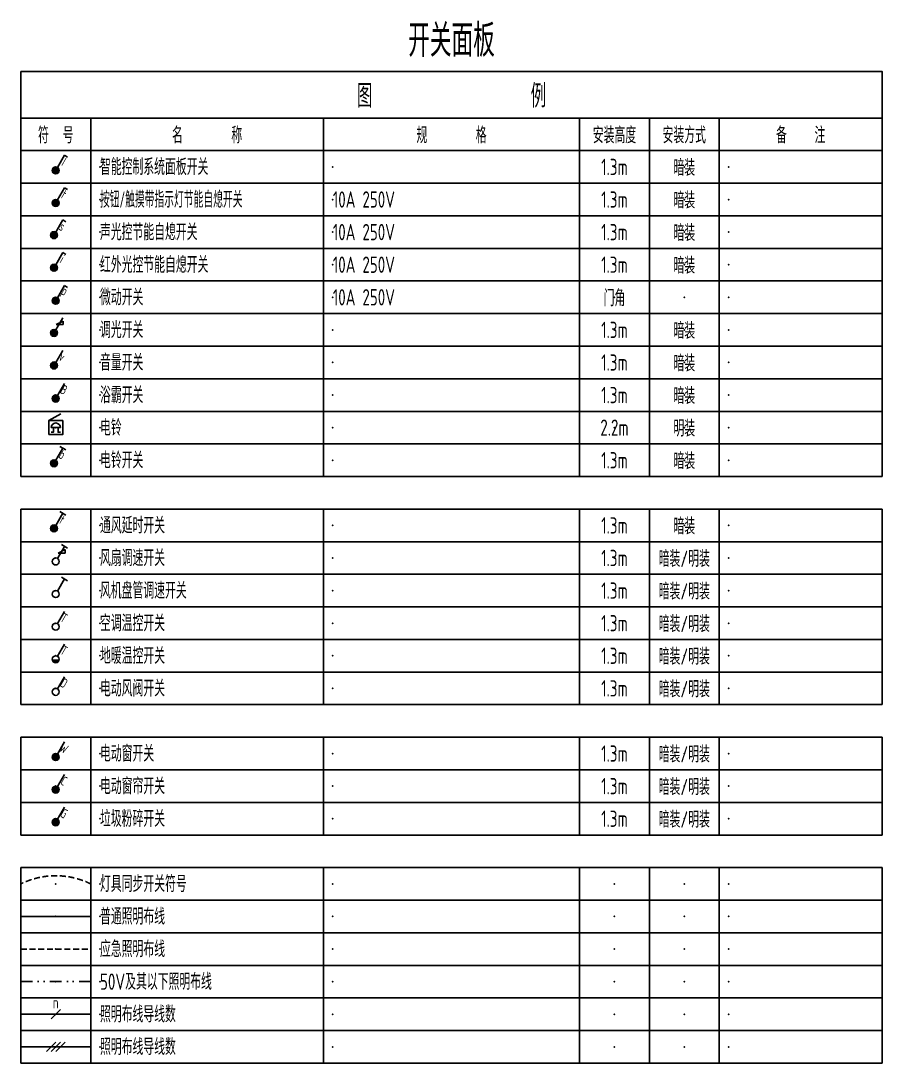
# Model space of a CAD drawing. Header units: millimetres. Extents: x -1040173 to 349982, y -145921 to 298175.
# Drawn here: x -566118 to -547618, y -14586 to 7802 of the extents above; entities that cross this region are included whole.
import ezdxf
from ezdxf.enums import TextEntityAlignment as Align

# ---------------------------------------------------------------- set-up
doc = ezdxf.new("R2010")
doc.units = ezdxf.units.MM
doc.header["$LTSCALE"] = 500
doc.header["$MEASUREMENT"] = 0
doc.linetypes.add('DIVIDE', pattern=[1.25, 0.5, -0.25, 0, -0.25, 0, -0.25])
doc.linetypes.add('HIDDEN', pattern=[0.375, 0.25, -0.125])
doc.layers.get('0').update_dxf_attribs({"color": 255, "linetype": 'CONTINUOUS'})
for name, color, linetype in [('E-LITE-CATE', 2, 'HIDDEN'), ('E-LITE-DEVC', 3, 'CONTINUOUS'), ('E-LITE-DIMS', 6, 'CONTINUOUS'), ('E-LITE-WIRE', 4, 'CONTINUOUS'), ('E-LITE-WIRE-LV', 4, 'DIVIDE'), ('E-LITE-WIRE2', 4, 'HIDDEN'), ('E-UNIV-DIAG', 2, 'CONTINUOUS'), ('E-UNIV-EL', 140, 'CONTINUOUS'), ('E-UNIV-NOTE', 6, 'CONTINUOUS')]:
    doc.layers.add(name, color=color, linetype=linetype)
doc.styles.add('TH-STYLE3', font='tssdeng.shx', dxfattribs={"width": 0.7, "bigfont": 'tssdchn.shx'})

# ---------------------------------------------------------------- blocks, each defined once
blk = doc.blocks.new('E-BKTS2')
for p, q in [((0, 0), (185, 0)), ((0, -7), (0, 0)), ((185, 0), (185, -7)), ((185, -7), (0, -7))]:
    blk.add_line(p, q)
at = {"linetype": 'Continuous'}
for p, q in [((15, 0), (15, -7)), ((65, 0), (65, -7)), ((120, 0), (120, -7)), ((135, 0), (135, -7)), ((150, 0), (150, -7))]:
    blk.add_line(p, q, dxfattribs=at)
for p in [(7.5, -3.5), (17, -3.5), (67, -3.5), (127.5, -3.5), (142.5, -3.5), (152, -3.5)]:
    blk.add_point(p, dxfattribs=at)
blk = doc.blocks.new('E-BSW013-1')
for p, q in [((0.38, 1.4), (1.87, 4)), ((0.5, 2.54), (2, 3.29)), ((2, 2.54), (0.5, 2.54)), ((2, 3.29), (2, 2.54))]:
    blk.add_line(p, q)
at = {"const_width": 0.75}
blk.add_lwpolyline([(-0.38, 0.75, 1), (0.38, 0.75, 1)], format="xyb", close=True, dxfattribs=at)
blk.add_circle((0, 0.75), 0.75)
blk = doc.blocks.new('E-BSW014')
for p, q in [((0.38, 1.4), (1.88, 4)), ((0.5, 2.54), (2, 3.29)), ((2, 2.54), (0.5, 2.54)), ((1.23, 4.37), (2.52, 3.62)), ((2, 3.29), (2, 2.54))]:
    blk.add_line(p, q)
blk.add_circle((0, 0.75), 0.75)
blk = doc.blocks.new('E-BKTS1')
blk.add_line((0, -10), (185, -10))
at = {"linetype": 'Continuous'}
for p, q in [((15, -10), (15, -17)), ((65, -10), (65, -17)), ((120, -10), (120, -17)), ((135, -10), (135, -17)), ((150, -10), (150, -17))]:
    blk.add_line(p, q, dxfattribs=at)
blk.add_lwpolyline([(0, 0), (185, 0), (185, -17), (0, -17)], close=True)
at = {"layer": 'E-UNIV-NOTE', "style": 'TH-STYLE3', "width": 0.7}
for s, height, p in [('图                例', 5, (92.5, -5)), ('安装高度', 3.5, (127.5, -13.5)), ('安装方式', 3.5, (142.5, -13.5))]:
    blk.add_text(s, height=height, dxfattribs=at).set_placement(p, align=Align.MIDDLE)
at = {"layer": 'E-UNIV-NOTE', "linetype": 'Continuous', "style": 'TH-STYLE3', "width": 0.7}
for s, p in [('符  号', (7.5, -13.5)), ('名       称', (40, -13.5)), ('规       格', (92.5, -13.5)), ('备    注', (167.5, -13.5))]:
    blk.add_text(s, height=3.5, dxfattribs=at).set_placement(p, align=Align.MIDDLE)
blk = doc.blocks.new('E-BU201')
blk.add_line((-1.5, 1.5), (1.1, 3))
blk.add_lwpolyline([(-1.5, -1.5), (-1.5, 1.5), (1.5, 1.5), (1.5, -1.5)], close=True)
at = {"layer": 'E-UNIV-EL'}
blk.add_line((1, 0), (-1, 0), dxfattribs=at)
for points in [[(-0.5, 0), (-0.5, -1), (-1, -1)], [(0.5, 0), (0.5, -1), (1, -1)]]:
    blk.add_lwpolyline(points, dxfattribs=at)
blk.add_arc((0, 0), 1, 0, 180, dxfattribs=at)
blk = doc.blocks.new('E-ANNO04')
blk.add_line((-1, -1), (1, 1))
at = {"style": 'TH-STYLE3', "width": 0.7}
blk.add_attdef('N', text='', height=2.5, dxfattribs=at).set_placement((0, 2.5), align=Align.MIDDLE)
blk = doc.blocks.new('E-anno03')
for p, q in [((-2, -1), (0, 1)), ((-1, -1), (1, 1)), ((0, -1), (2, 1))]:
    blk.add_line(p, q)
blk = doc.blocks.new('E-BSW011-1')
for p, q in [((0.38, 1.4), (1.88, 4)), ((1.88, 4), (2.52, 3.62))]:
    blk.add_line(p, q)
at = {"const_width": 0.75}
blk.add_lwpolyline([(-0.38, 0.75, 1), (0.38, 0.75, 1)], format="xyb", close=True, dxfattribs=at)
blk.add_circle((0, 0.75), 0.75)
at = {"layer": 'E-UNIV-EL', "style": 'TH-STYLE3', "width": 0.7}
blk.add_attdef('F', text='', height=2, rotation=330, dxfattribs=at).set_placement((1.77, 2.62), align=Align.MIDDLE)
blk = doc.blocks.new('E-BSW011-2')
for p, q in [((0.38, 1.4), (1.88, 4)), ((1.88, 4), (2.52, 3.62))]:
    blk.add_line(p, q)
at = {"const_width": 0.75}
blk.add_lwpolyline([(-0.38, 0.75, 1), (0.38, 0.75, 1)], format="xyb", close=True, dxfattribs=at)
blk.add_circle((0, 0.75), 0.75)
at = {"layer": 'E-UNIV-EL', "style": 'TH-STYLE3', "width": 0.7}
blk.add_attdef('F', text='', height=2, rotation=330, dxfattribs=at).set_placement((1.77, 2.62), align=Align.MIDDLE)
blk = doc.blocks.new('E-BSW011-3')
for p, q in [((0.38, 1.4), (1.88, 4)), ((1.88, 4), (2.52, 3.62))]:
    blk.add_line(p, q)
at = {"const_width": 0.75}
blk.add_lwpolyline([(-0.38, 0.75, 1), (0.38, 0.75, 1)], format="xyb", close=True, dxfattribs=at)
blk.add_circle((0, 0.75), 0.75)
at = {"layer": 'E-UNIV-EL', "style": 'TH-STYLE3', "width": 0.7}
blk.add_attdef('F', text='', height=2, rotation=330, dxfattribs=at).set_placement((1.77, 2.62), align=Align.MIDDLE)
blk = doc.blocks.new('E-BSW011-4')
for p, q in [((0.38, 1.4), (1.88, 4)), ((1.88, 4), (2.52, 3.62))]:
    blk.add_line(p, q)
at = {"const_width": 0.75}
blk.add_lwpolyline([(-0.38, 0.75, 1), (0.38, 0.75, 1)], format="xyb", close=True, dxfattribs=at)
blk.add_circle((0, 0.75), 0.75)
at = {"layer": 'E-UNIV-EL', "style": 'TH-STYLE3', "width": 0.7}
blk.add_attdef('F', text='', height=2, rotation=330, dxfattribs=at).set_placement((1.77, 2.62), align=Align.MIDDLE)
blk = doc.blocks.new('E-BSW012-1')
for p, q in [((0.38, 1.4), (1.88, 4)), ((1.23, 4.37), (2.52, 3.62))]:
    blk.add_line(p, q)
at = {"const_width": 0.75}
blk.add_lwpolyline([(-0.38, 0.75, 1), (0.38, 0.75, 1)], format="xyb", close=True, dxfattribs=at)
blk.add_circle((0, 0.75), 0.75)
at = {"layer": 'E-UNIV-EL', "style": 'TH-STYLE3', "width": 0.7}
blk.add_attdef('F', text='', height=2, rotation=330, dxfattribs=at).set_placement((1.77, 2.62), align=Align.MIDDLE)
blk = doc.blocks.new('E-BSW012-2')
for p, q in [((0.38, 1.4), (1.88, 4)), ((1.23, 4.37), (2.52, 3.62))]:
    blk.add_line(p, q)
at = {"const_width": 0.75}
blk.add_lwpolyline([(-0.38, 0.75, 1), (0.38, 0.75, 1)], format="xyb", close=True, dxfattribs=at)
blk.add_circle((0, 0.75), 0.75)
at = {"layer": 'E-UNIV-EL', "style": 'TH-STYLE3', "width": 0.7}
blk.add_attdef('F', text='', height=2, rotation=330, dxfattribs=at).set_placement((1.77, 2.62), align=Align.MIDDLE)
blk = doc.blocks.new('E-BSW017-1')
blk.add_line((0.38, 1.4), (1.88, 4))
at = {"const_width": 0.75}
blk.add_lwpolyline([(-0.38, 0.75, 1), (0.38, 0.75, 1)], format="xyb", close=True, dxfattribs=at)
blk.add_circle((0, 0.75), 0.75)
at = {"layer": 'E-UNIV-EL', "style": 'TH-STYLE3', "width": 0.7}
blk.add_attdef('F', text='', height=2, rotation=330, dxfattribs=at).set_placement((1.77, 2.62), align=Align.MIDDLE)
blk = doc.blocks.new('E-BSW016-1')
blk.add_line((0.38, 1.4), (1.88, 4))
at = {"const_width": 0.75}
blk.add_lwpolyline([(-0.38, 0.75, 1), (0.38, 0.75, 1)], format="xyb", close=True, dxfattribs=at)
blk.add_circle((0, 0.75), 0.75)
at = {"layer": 'E-UNIV-EL', "style": 'TH-STYLE3', "width": 0.7}
blk.add_attdef('F', text='', height=2, rotation=330, dxfattribs=at).set_placement((1.77, 2.62), align=Align.MIDDLE)
blk = doc.blocks.new('E-BSW018-2')
blk.add_line((0.38, 1.4), (1.88, 4))
blk.add_circle((0, 0.75), 0.75)
at = {"layer": 'E-UNIV-EL', "style": 'TH-STYLE3', "width": 0.7}
blk.add_attdef('F', text='', height=2, rotation=330, dxfattribs=at).set_placement((1.77, 2.62), align=Align.MIDDLE)
blk = doc.blocks.new('E-BSW018-3')
blk.add_line((0.38, 1.4), (1.88, 4))
at = {"const_width": 0.75}
blk.add_lwpolyline([(-0.38, 0.75, 1), (0.38, 0.75)], format="xyb", dxfattribs=at)
blk.add_circle((0, 0.75), 0.75)
at = {"layer": 'E-UNIV-EL', "style": 'TH-STYLE3', "width": 0.7}
blk.add_attdef('F', text='', height=2, rotation=330, dxfattribs=at).set_placement((1.77, 2.62), align=Align.MIDDLE)
blk = doc.blocks.new('E-BSW018-4')
blk.add_line((0.38, 1.4), (1.88, 4))
blk.add_circle((0, 0.75), 0.75)
at = {"layer": 'E-UNIV-EL', "style": 'TH-STYLE3', "width": 0.7}
blk.add_attdef('F', text='', height=2, rotation=330, dxfattribs=at).set_placement((1.77, 2.62), align=Align.MIDDLE)
blk = doc.blocks.new('E-BSW017-4')
blk.add_line((0.38, 1.4), (1.88, 4))
at = {"const_width": 0.75}
blk.add_lwpolyline([(-0.38, 0.75, 1), (0.38, 0.75, 1)], format="xyb", close=True, dxfattribs=at)
blk.add_circle((0, 0.75), 0.75)
at = {"layer": 'E-UNIV-EL', "style": 'TH-STYLE3', "width": 0.7}
blk.add_attdef('F', text='', height=2, rotation=330, dxfattribs=at).set_placement((1.77, 2.62), align=Align.MIDDLE)
blk = doc.blocks.new('E-BSW017-2')
blk.add_line((0.38, 1.4), (1.88, 4))
at = {"const_width": 0.75}
blk.add_lwpolyline([(-0.38, 0.75, 1), (0.38, 0.75, 1)], format="xyb", close=True, dxfattribs=at)
blk.add_circle((0, 0.75), 0.75)
at = {"layer": 'E-UNIV-EL', "style": 'TH-STYLE3', "width": 0.7}
blk.add_attdef('F', text='', height=2, rotation=330, dxfattribs=at).set_placement((1.77, 2.62), align=Align.MIDDLE)
blk = doc.blocks.new('E-BSW017-3')
blk.add_line((0.38, 1.4), (1.88, 4))
at = {"const_width": 0.75}
blk.add_lwpolyline([(-0.38, 0.75, 1), (0.38, 0.75, 1)], format="xyb", close=True, dxfattribs=at)
blk.add_circle((0, 0.75), 0.75)
at = {"layer": 'E-UNIV-EL', "style": 'TH-STYLE3', "width": 0.7}
blk.add_attdef('F', text='', height=2, rotation=330, dxfattribs=at).set_placement((1.77, 2.62), align=Align.MIDDLE)
blk = doc.blocks.new('E-BSW015')
for p, q in [((0.38, 1.4), (1.88, 4)), ((1.23, 4.37), (2.52, 3.62))]:
    blk.add_line(p, q)
blk.add_circle((0, 0.75), 0.75)
blk = doc.blocks.new('E-BSW010-1')
for p, q in [((0.38, 1.4), (1.88, 4)), ((1.88, 4), (2.52, 3.62))]:
    blk.add_line(p, q)
at = {"const_width": 0.75}
blk.add_lwpolyline([(-0.38, 0.75, 1), (0.38, 0.75, 1)], format="xyb", close=True, dxfattribs=at)
blk.add_circle((0, 0.75), 0.75)
at = {"layer": 'E-UNIV-EL', "style": 'TH-STYLE3', "width": 0.7}
blk.add_attdef('F', text='', height=2, rotation=330, dxfattribs=at).set_placement((1.77, 2.62), align=Align.MIDDLE)

msp = doc.modelspace()

# ---------------------------------------------------------------- linework, layer by layer
at = {"layer": 'E-LITE-CATE'}
msp.add_arc((-565368, -12256), 1695, 63.732, 116.268, dxfattribs=at)
at = {"layer": 'E-LITE-WIRE'}
for p, q in [((-564618, -11436), (-566118, -11436)), ((-564618, -13536), (-566118, -13536)), ((-564618, -14236), (-566118, -14236))]:
    msp.add_line(p, q, dxfattribs=at)
at = {"layer": 'E-LITE-WIRE-LV'}
msp.add_line((-564618, -12836), (-566118, -12836), dxfattribs=at)
at = {"layer": 'E-LITE-WIRE2'}
msp.add_line((-566118, -12136), (-564618, -12136), dxfattribs=at)

# ---------------------------------------------------------------- block references
at = {"layer": 'E-LITE-DEVC', "xscale": 100, "yscale": 100, "zscale": 100}
for name, p, values in [('E-BSW010-1', (-565368, 4514), {'F': 'I'}), ('E-BSW011-1', (-565368, 3814), {'F': 't'}), ('E-BSW011-2', (-565406, 3124), {'F': 's'}), ('E-BSW011-3', (-565406, 2424), {'F': 'i'}), ('E-BSW011-4', (-565368, 1714), {'F': 'p'}), ('E-BSW016-1', (-565406, 324), {'F': 'v'}), ('E-BSW017-1', (-565368, -386), {'F': 'B'}), ('E-BSW012-2', (-565406, -1776), {'F': 'b'}), ('E-BSW012-1', (-565406, -3176), {'F': 't'}), ('E-BSW018-2', (-565368, -5286), {'F': 'T'}), ('E-BSW018-3', (-565368, -5986), {'F': 'T'}), ('E-BSW018-4', (-565368, -6686), {'F': 'D'}), ('E-BSW017-2', (-565368, -8086), {'F': 'W'}), ('E-BSW017-3', (-565368, -8786), {'F': 'C'}), ('E-BSW017-4', (-565368, -9486), {'F': 'G'})]:
    msp.add_blockref(name, p, dxfattribs=at).add_auto_attribs(values)
for name, p in [('E-BSW013-1', (-565406, 1024)), ('E-BU201', (-565368, -936)), ('E-BSW014', (-565368, -3886)), ('E-BSW015', (-565368, -4586))]:
    msp.add_blockref(name, p, dxfattribs=at)
at = {"layer": 'E-LITE-DIMS', "xscale": 100, "yscale": 100, "zscale": 100}
msp.add_blockref('E-ANNO04', (-565368, -13536), dxfattribs=at).add_auto_attribs({'N': 'n'})
msp.add_blockref('E-anno03', (-565368, -14236), dxfattribs=at)
at = {"layer": 'E-UNIV-DIAG', "xscale": 100, "yscale": 100, "zscale": 100}
for name, p in [('E-BKTS1', (-566118, 6714)), ('E-BKTS2', (-566118, 5014)), ('E-BKTS2', (-566118, 4314)), ('E-BKTS2', (-566118, 3614)), ('E-BKTS2', (-566118, 2914)), ('E-BKTS2', (-566118, 2214)), ('E-BKTS2', (-566118, 1514)), ('E-BKTS2', (-566118, 814)), ('E-BKTS2', (-566118, 114)), ('E-BKTS2', (-566118, -586)), ('E-BKTS2', (-566118, -1286)), ('E-BKTS2', (-566118, -2686)), ('E-BKTS2', (-566118, -3386)), ('E-BKTS2', (-566118, -4086)), ('E-BKTS2', (-566118, -4786)), ('E-BKTS2', (-566118, -5486)), ('E-BKTS2', (-566118, -6186)), ('E-BKTS2', (-566118, -7586)), ('E-BKTS2', (-566118, -8286)), ('E-BKTS2', (-566118, -8986)), ('E-BKTS2', (-566118, -10386)), ('E-BKTS2', (-566118, -11086)), ('E-BKTS2', (-566118, -11786)), ('E-BKTS2', (-566118, -12486)), ('E-BKTS2', (-566118, -13186)), ('E-BKTS2', (-566118, -13886))]:
    msp.add_blockref(name, p, dxfattribs=at)

# ---------------------------------------------------------------- texts
at = {"layer": 'E-UNIV-NOTE', "style": 'TH-STYLE3', "width": 0.7}
for s, height, p in [('开关面板', 700, (-556868, 7414)), ('1.3m', 350, (-553368, 4664)), ('暗装', 350, (-551868, 4664)), ('1.3m', 350, (-553368, 3964)), ('暗装', 350, (-551868, 3964)), ('1.3m', 350, (-553368, 3264)), ('暗装', 350, (-551868, 3264)), ('1.3m', 350, (-553368, 2564)), ('暗装', 350, (-551868, 2564)), ('门角', 350, (-553368, 1864)), ('暗装', 350, (-551868, 1164)), ('1.3m', 350, (-553368, 1164)), ('1.3m', 350, (-553368, 464)), ('暗装', 350, (-551868, 464)), ('1.3m', 350, (-553368, -236)), ('暗装', 350, (-551868, -236)), ('2.2m', 350, (-553368, -936)), ('明装', 350, (-551868, -936)), ('1.3m', 350, (-553368, -1636)), ('暗装', 350, (-551868, -1636)), ('1.3m', 350, (-553368, -3036)), ('暗装', 350, (-551868, -3036)), ('1.3m', 350, (-553368, -3736)), ('暗装/明装', 350, (-551868, -3736)), ('暗装/明装', 350, (-551868, -4436)), ('1.3m', 350, (-553368, -4436)), ('1.3m', 350, (-553368, -5136)), ('暗装/明装', 350, (-551868, -5136)), ('1.3m', 350, (-553368, -5836)), ('暗装/明装', 350, (-551868, -5836)), ('1.3m', 350, (-553368, -6536)), ('暗装/明装', 350, (-551868, -6536)), ('1.3m', 350, (-553368, -7936)), ('暗装/明装', 350, (-551868, -7936)), ('1.3m', 350, (-553368, -8636)), ('暗装/明装', 350, (-551868, -8636)), ('1.3m', 350, (-553368, -9336)), ('暗装/明装', 350, (-551868, -9336))]:
    msp.add_text(s, height=height, dxfattribs=at).set_placement(p, align=Align.MIDDLE)
at = {"layer": 'E-UNIV-NOTE', "style": 'TH-STYLE3'}
for s, width, p in [('智能控制系统面板开关', 0.7, (-564418, 4664)), ('按钮/触摸带指示灯节能自熄开关', 0.5, (-564418, 3964)), ('10A 250V', 0.7, (-559418, 3964)), ('声光控节能自熄开关', 0.7, (-564418, 3264)), ('10A 250V', 0.7, (-559418, 3264)), ('红外光控节能自熄开关', 0.7, (-564418, 2564)), ('10A 250V', 0.7, (-559418, 2564)), ('微动开关', 0.7, (-564418, 1864)), ('10A 250V', 0.7, (-559418, 1864)), ('调光开关', 0.7, (-564418, 1164)), ('音量开关', 0.7, (-564418, 464)), ('浴霸开关', 0.7, (-564418, -236)), ('电铃', 0.7, (-564418, -936)), ('电铃开关', 0.7, (-564418, -1636)), ('通风延时开关', 0.7, (-564418, -3036)), ('风扇调速开关', 0.7, (-564418, -3736)), ('风机盘管调速开关', 0.7, (-564418, -4436)), ('空调温控开关', 0.7, (-564418, -5136)), ('地暖温控开关', 0.7, (-564418, -5836)), ('电动风阀开关', 0.7, (-564418, -6536)), ('电动窗开关', 0.7, (-564418, -7936)), ('电动窗帘开关', 0.7, (-564418, -8636)), ('垃圾粉碎开关', 0.7, (-564418, -9336)), ('灯具同步开关符号', 0.7, (-564418, -10736)), ('普通照明布线', 0.7, (-564418, -11436)), ('应急照明布线', 0.7, (-564418, -12136)), ('50V及其以下照明布线', 0.7, (-564418, -12836)), ('照明布线导线数', 0.7, (-564418, -13536)), ('照明布线导线数', 0.7, (-564418, -14236))]:
    msp.add_text(s, height=350, dxfattribs=dict(at, width=width)).set_placement(p, align=Align.MIDDLE_LEFT)

doc.saveas('drawing.dxf')
